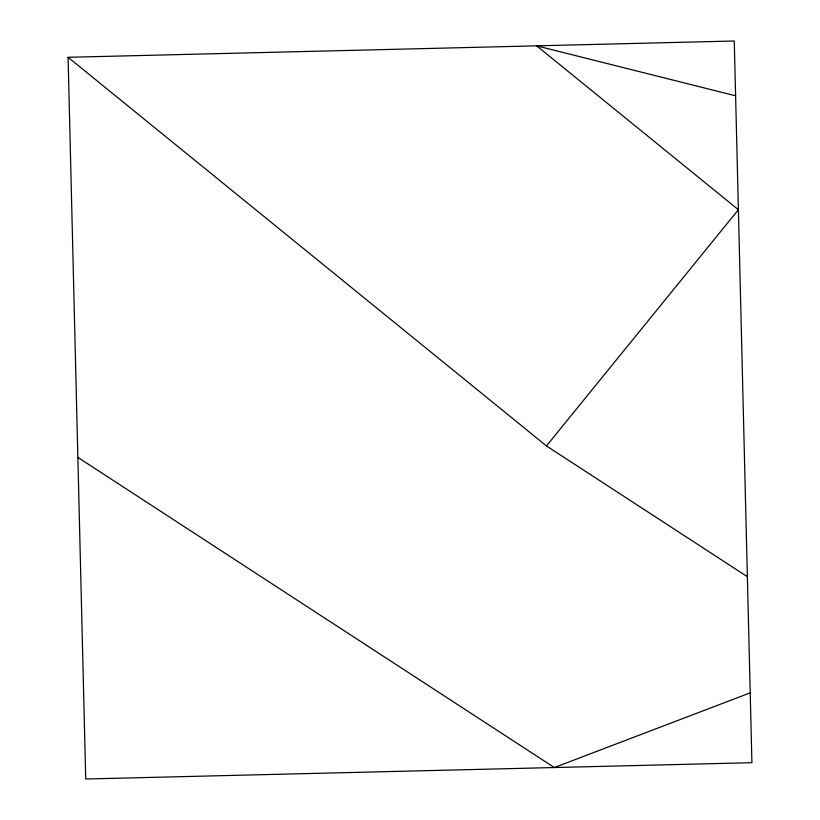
<?xml version="1.0" encoding="UTF-8"?>
<svg xmlns="http://www.w3.org/2000/svg" width="820" height="820" viewBox="0 0 820 820"><rect width="100%" height="100%" fill="white"/><g stroke="black" fill="none" stroke-linecap="round" stroke-linejoin="round"><path stroke-width="1.23" d="M68.081 57.297L734.269 41L751.919 762.702L85.731 779L68.081 57.297L546.458 445.936L738.389 209.715L536.669 45.838L735.612 95.807M750.218 692.859L554.33 767.54L77.859 457.396M546.458 445.936L747.368 576.716"/></g></svg>
